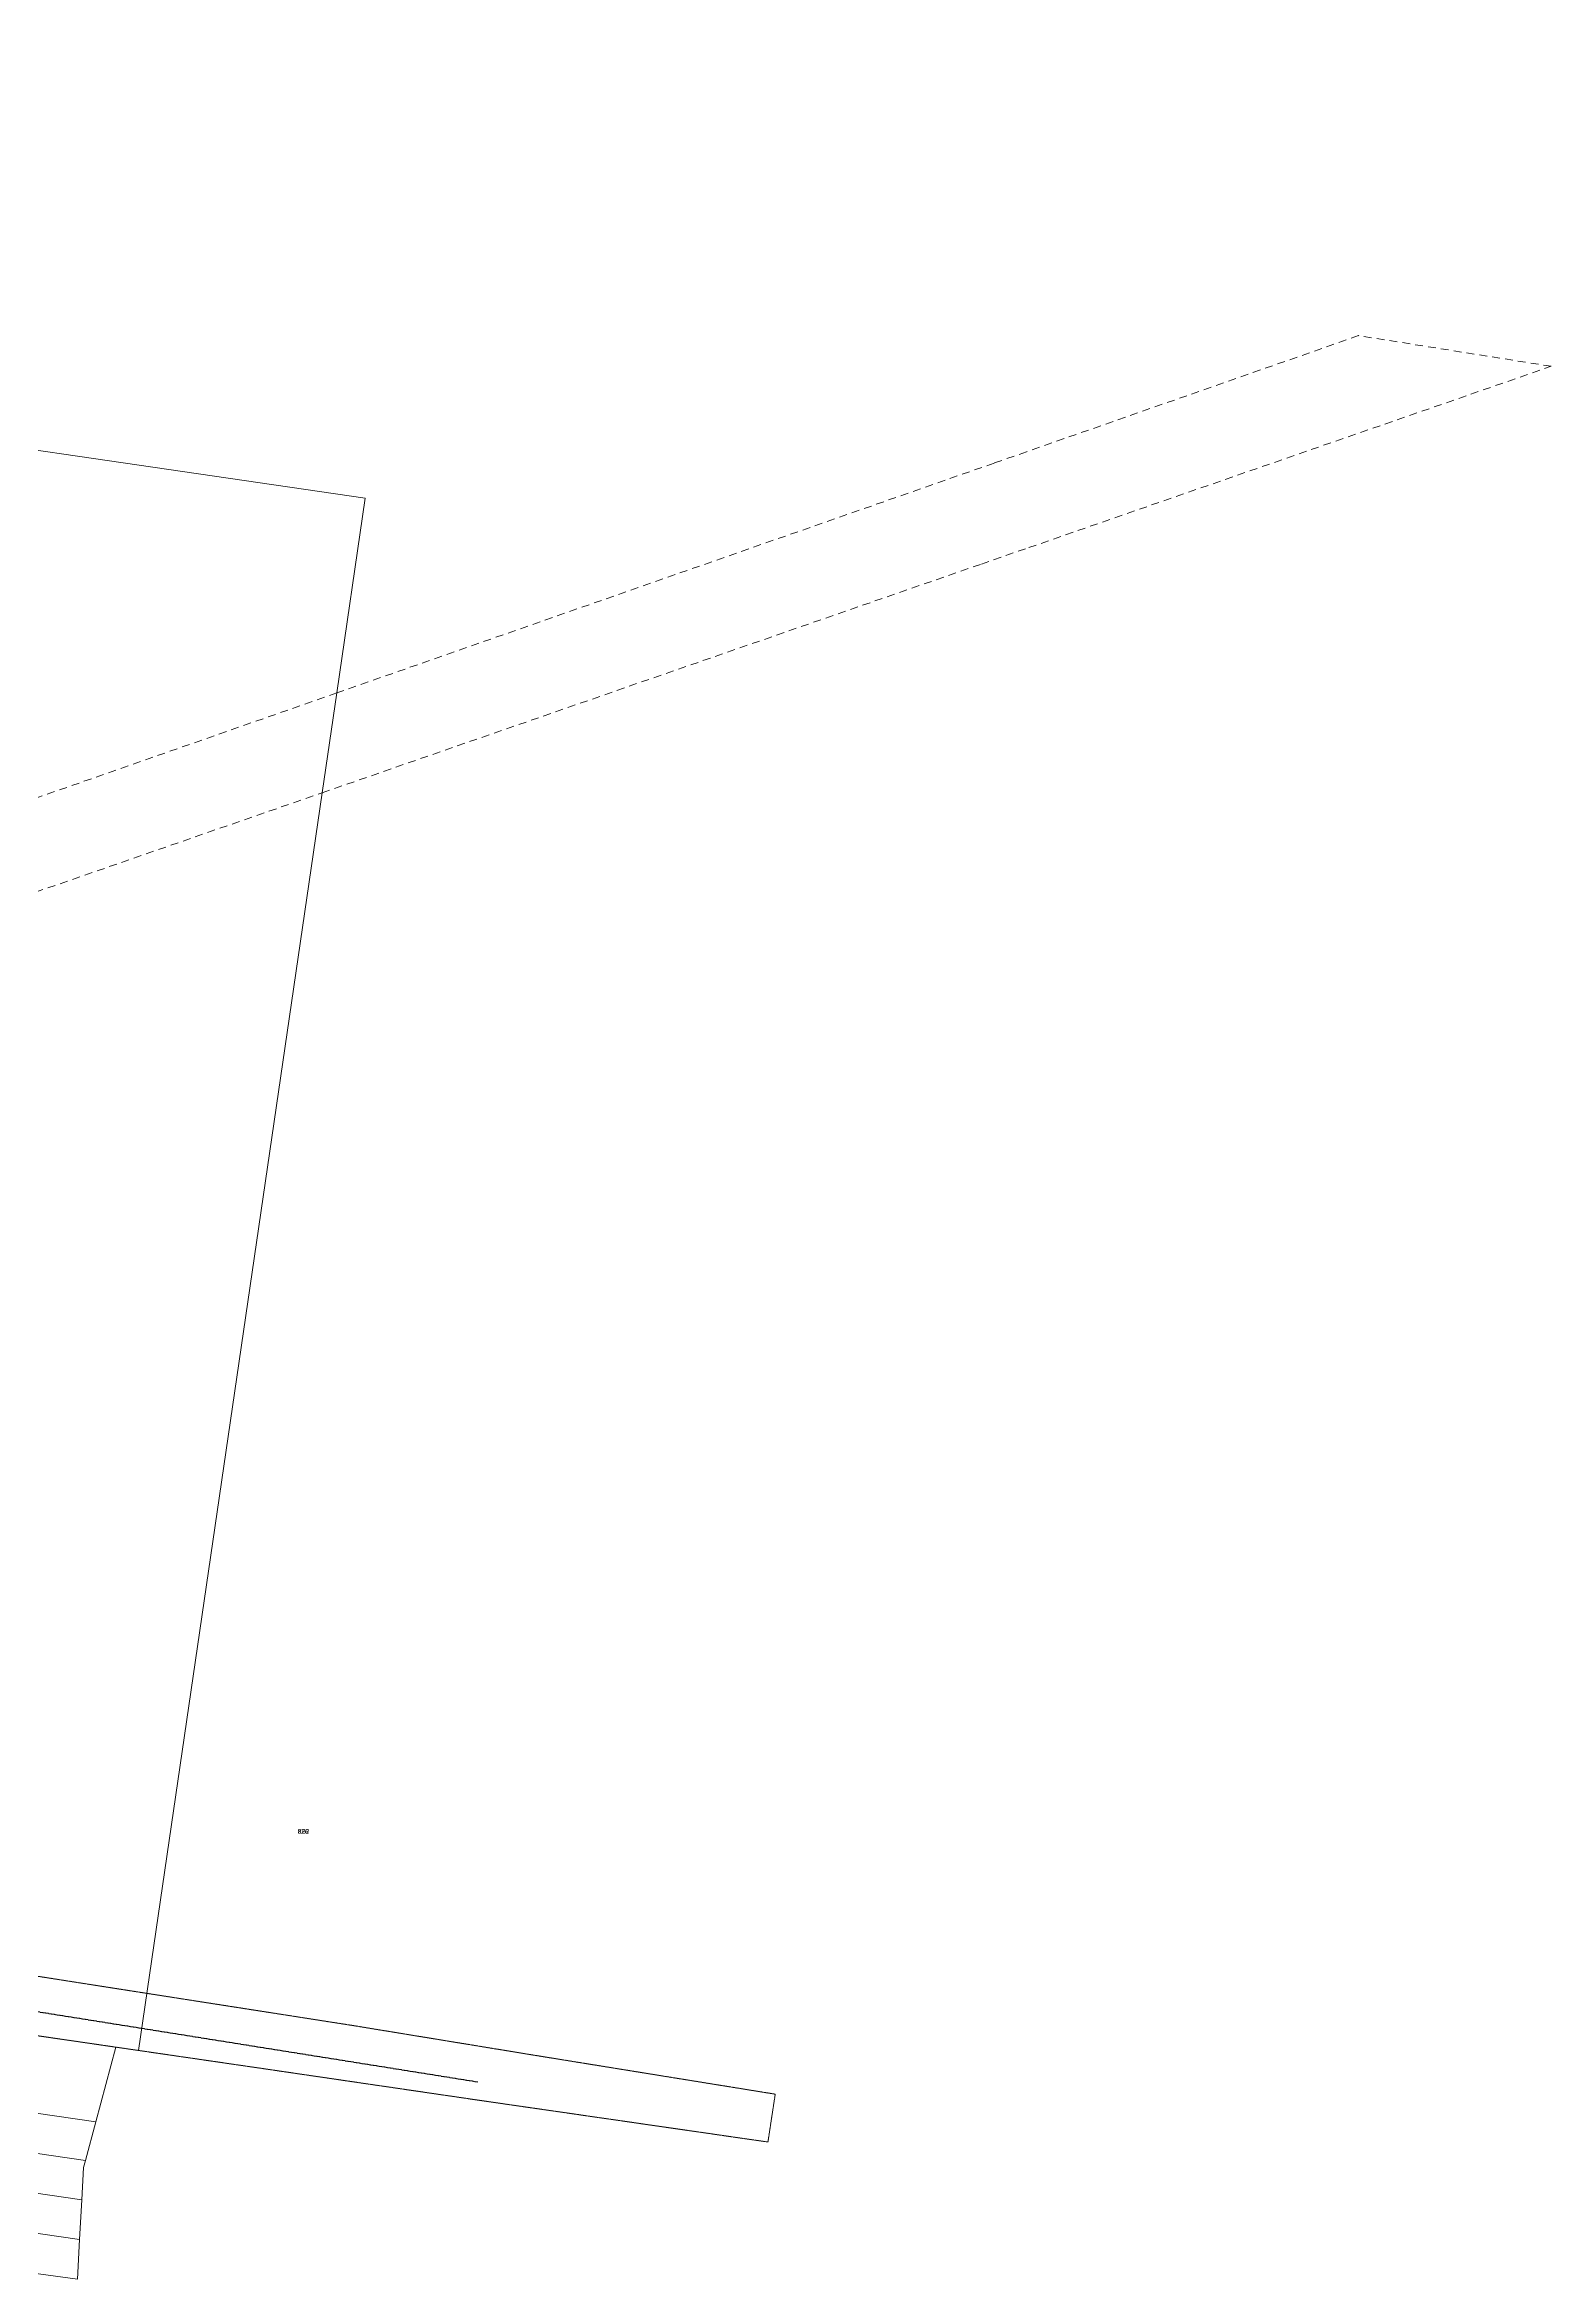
# Model space of a CAD drawing. Header units: metres. Extents: x 261099 to 262836, y 6265878 to 6267248.
# Drawn here: x 262257 to 262836, y 6266388 to 6267248 of the extents above; entities that cross this region are included whole.
import ezdxf

# ---------------------------------------------------------------- set-up
doc = ezdxf.new("R2010")
doc.units = ezdxf.units.M
for name, pattern in [('Cable Exist OH', [1, 1, 0]), ('Dash', [5, 3, -2]), ('HIDDEN', [0.375, 0.25, -0.125]), ('HIDDEN2', [0.1875, 0.125, -0.0625])]:
    doc.linetypes.add(name, pattern=pattern)
for name, color, linetype, lineweight in [('Cadastre Easements_SP_EXT', 9, 'Continuous', 5), ('Cadastre Land Parcels_SP_EXT', 9, 'Continuous', 5), ('Cadastre Other Property_SP_EXT', 9, 'HIDDEN', 5)]:
    doc.layers.add(name, color=color, linetype=linetype, lineweight=lineweight)
doc.layers.add('Mains_TR_EXT', color=7, linetype='Continuous')
doc.styles.get("Standard").update_dxf_attribs({"font": 'arial.ttf'})

msp = doc.modelspace()

# ---------------------------------------------------------------- linework, layer by layer
at = {"layer": 'Cadastre Easements_SP_EXT', "linetype": 'Dash'}
msp.add_lwpolyline([(261905.9, 6266757.85), (262014.03, 6266839.94), (262210.52, 6266907.06), (262363.26, 6266960.07), (262616.77, 6267048.04), (262635.01, 6267054.37), (262835.96, 6267124.11), (262761.82, 6267135.9), (262634.1, 6267091.23), (262621.67, 6267086.88), (262368.86, 6266998.47), (262199.52, 6266939.24), (261997.84, 6266870.35), (261885.6, 6266785.14), (261601.79, 6266577.4), (261606.63, 6266576.68), (261652.93, 6266569.78), (261905.9, 6266757.85)], close=True, dxfattribs=at)
at = {"layer": 'Cadastre Land Parcels_SP_EXT', "linetype": 'Continuous'}
msp.add_lwpolyline([(262153.55, 6266496.53), (262283.89, 6266477.53), (262289.97, 6266476.62), (262292.61, 6266476.24), (262363.26, 6266960.07), (262363.26, 6266960.07), (262368.86, 6266998.47), (262379.81, 6267073.45), (261185.48, 6267247.83)], dxfattribs=at)
for points in [[(262283.89, 6266477.53), (262153.55, 6266496.53), (262152, 6266485.82), (262189.6, 6266480.16), (262186.86, 6266461.79), (262276.15, 6266448.78), (262283.89, 6266477.53)], [(262186.86, 6266461.79), (262149.3, 6266467.27), (262148.48, 6266461.65), (262147.1, 6266452.19), (262272.16, 6266433.96), (262276.15, 6266448.78), (262186.86, 6266461.79)], [(262272.16, 6266433.96), (262147.1, 6266452.19), (262144.9, 6266437.11), (262270.76, 6266418.8), (262271.44, 6266431.2), (262272.16, 6266433.96)], [(262270.76, 6266418.8), (262144.9, 6266437.11), (262142.7, 6266422.02), (262269.96, 6266403.51), (262270.76, 6266418.8)], [(262269.96, 6266403.51), (262142.7, 6266422.02), (262140.5, 6266406.95), (262185.7, 6266400.38), (262202.31, 6266397.94), (262218.9, 6266395.51), (262255.08, 6266390.27), (262269.16, 6266388.23), (262269.96, 6266403.51)]]:
    msp.add_lwpolyline(points, close=True, dxfattribs=at)
at = {"layer": 'Cadastre Other Property_SP_EXT', "linetype": 'HIDDEN2'}
msp.add_lwpolyline([(261806.4, 6266547.26), (261812.2, 6266546.4), (261841.49, 6266542.1), (261894.3, 6266534.35), (261929.95, 6266529.13), (262045.26, 6266512.33), (262162, 6266495.3), (262168.12, 6266494.41), (262217.72, 6266487.17), (262336.41, 6266469.88), (262422.69, 6266457.23), (262534.68, 6266441.04), (262537.48, 6266459.45), (262445.31, 6266474.35), (262374.47, 6266485.95), (262290.54, 6266499.05), (262210.87, 6266511.52), (262180.15, 6266515.51), (262067.04, 6266532.24), (261970.8, 6266547.02), (261811.22, 6266572.79), (261666.12, 6266575.72), (261665.39, 6266567.95), (261806.4, 6266547.26)], close=True, dxfattribs=at)
at = {"layer": 'Mains_TR_EXT', "linetype": 'Cable Exist OH'}
msp.add_lwpolyline([(262423.08, 6266464.07), (262173.52, 6266503.9)], dxfattribs=at)

# ---------------------------------------------------------------- texts
at = {"layer": 'Mains_TR_EXT'}
for s in ['826', 'K62']:
    msp.add_text(s, height=1.8, dxfattribs=at).set_placement((262353.84, 6266559.6))

doc.saveas('drawing.dxf')
